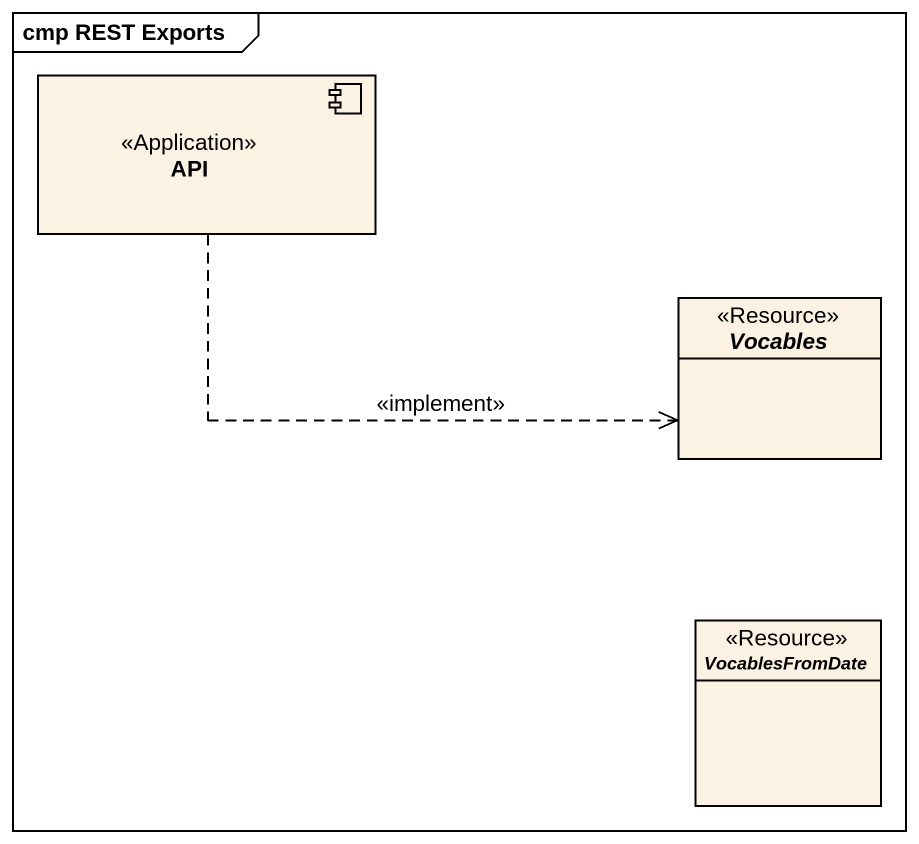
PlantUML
@startuml
mainframe cmp REST Exports
allowmixing
hide circle
hide empty members
component API <<Application>>
interface Vocables <<Resource>>
interface VocablesFromDate <<Resource>>
API .right.> Vocables : <<implement>>
@enduml
